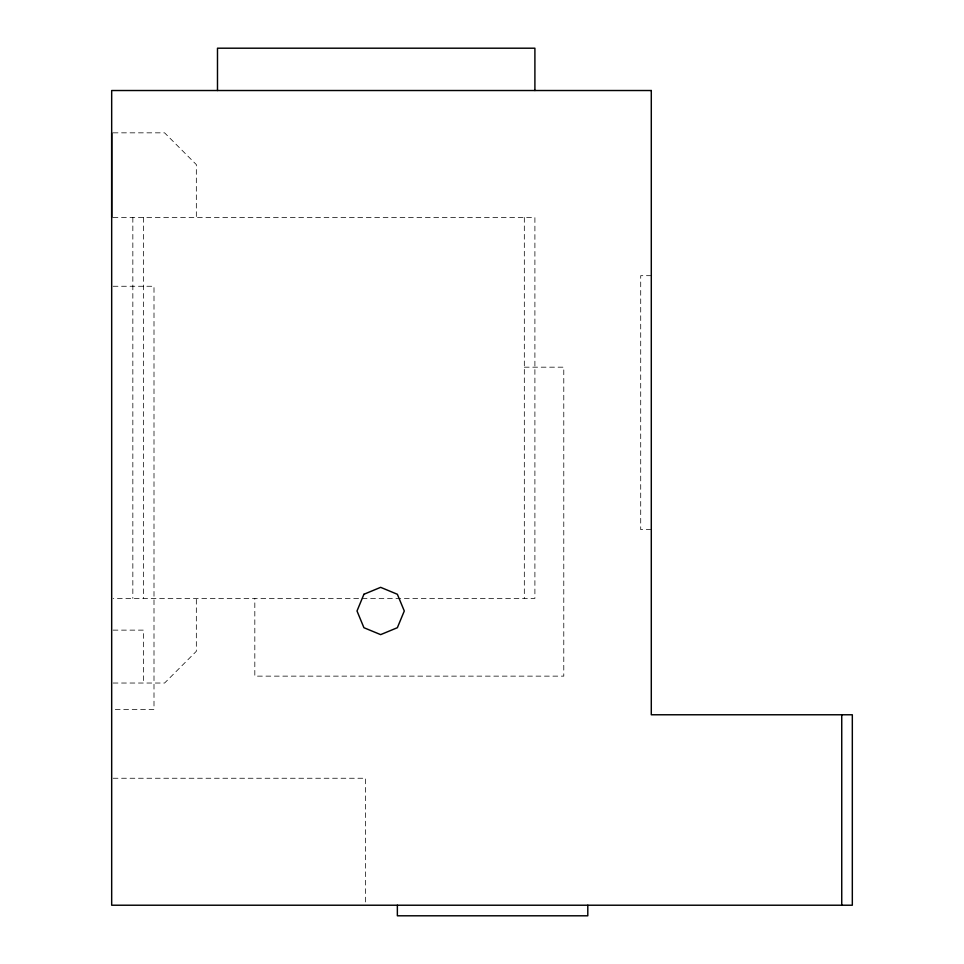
<?xml version="1.0" encoding="UTF-8"?>
<svg xmlns="http://www.w3.org/2000/svg" width="964" height="964" viewBox="0 0 964 964"><rect width="100%" height="100%" fill="white"/><g stroke="black" fill="none" stroke-linecap="round" stroke-linejoin="round"><path stroke-width="0.72" stroke-dasharray="4.82 3.62" d="M113.15 132.839L164.591 132.839L196.331 164.591L196.331 217.49M113.089 217.49L534.899 217.49L534.899 598.391L113.089 598.391M651.29 275.68L640.711 275.68L640.711 529.61L651.29 529.61M113.137 286.26L153.999 286.26L153.999 709.48L113.137 709.48M524.32 367.176L563.783 367.176L563.783 676.138L254.821 676.138L254.821 598.391M113.101 630.131L143.419 630.131L143.419 683.03M113.125 683.03L164.591 683.03L196.331 651.29L196.331 598.391M113.15 778.249L365.609 778.249L365.609 903.726M524.32 217.49L524.32 598.391M143.419 217.49L143.419 598.391M132.839 217.49L132.839 598.391"/><path stroke-width="1.45" d="M111.679 217.49L111.679 132.839M841.741 714.77L841.741 905.22M587.799 905.22L587.799 915.8L397.361 915.8L397.361 905.22M534.899 90.52L534.899 48.2L217.49 48.2L217.49 90.52M363.922 594.27L357.005 610.983L363.922 627.709L380.647 634.625L397.361 627.709L404.29 610.983L397.361 594.27L380.647 587.341L363.922 594.27M651.29 90.52L111.679 90.52L111.679 905.22L852.321 905.22L852.321 714.77L651.29 714.77L651.29 90.52"/></g></svg>
